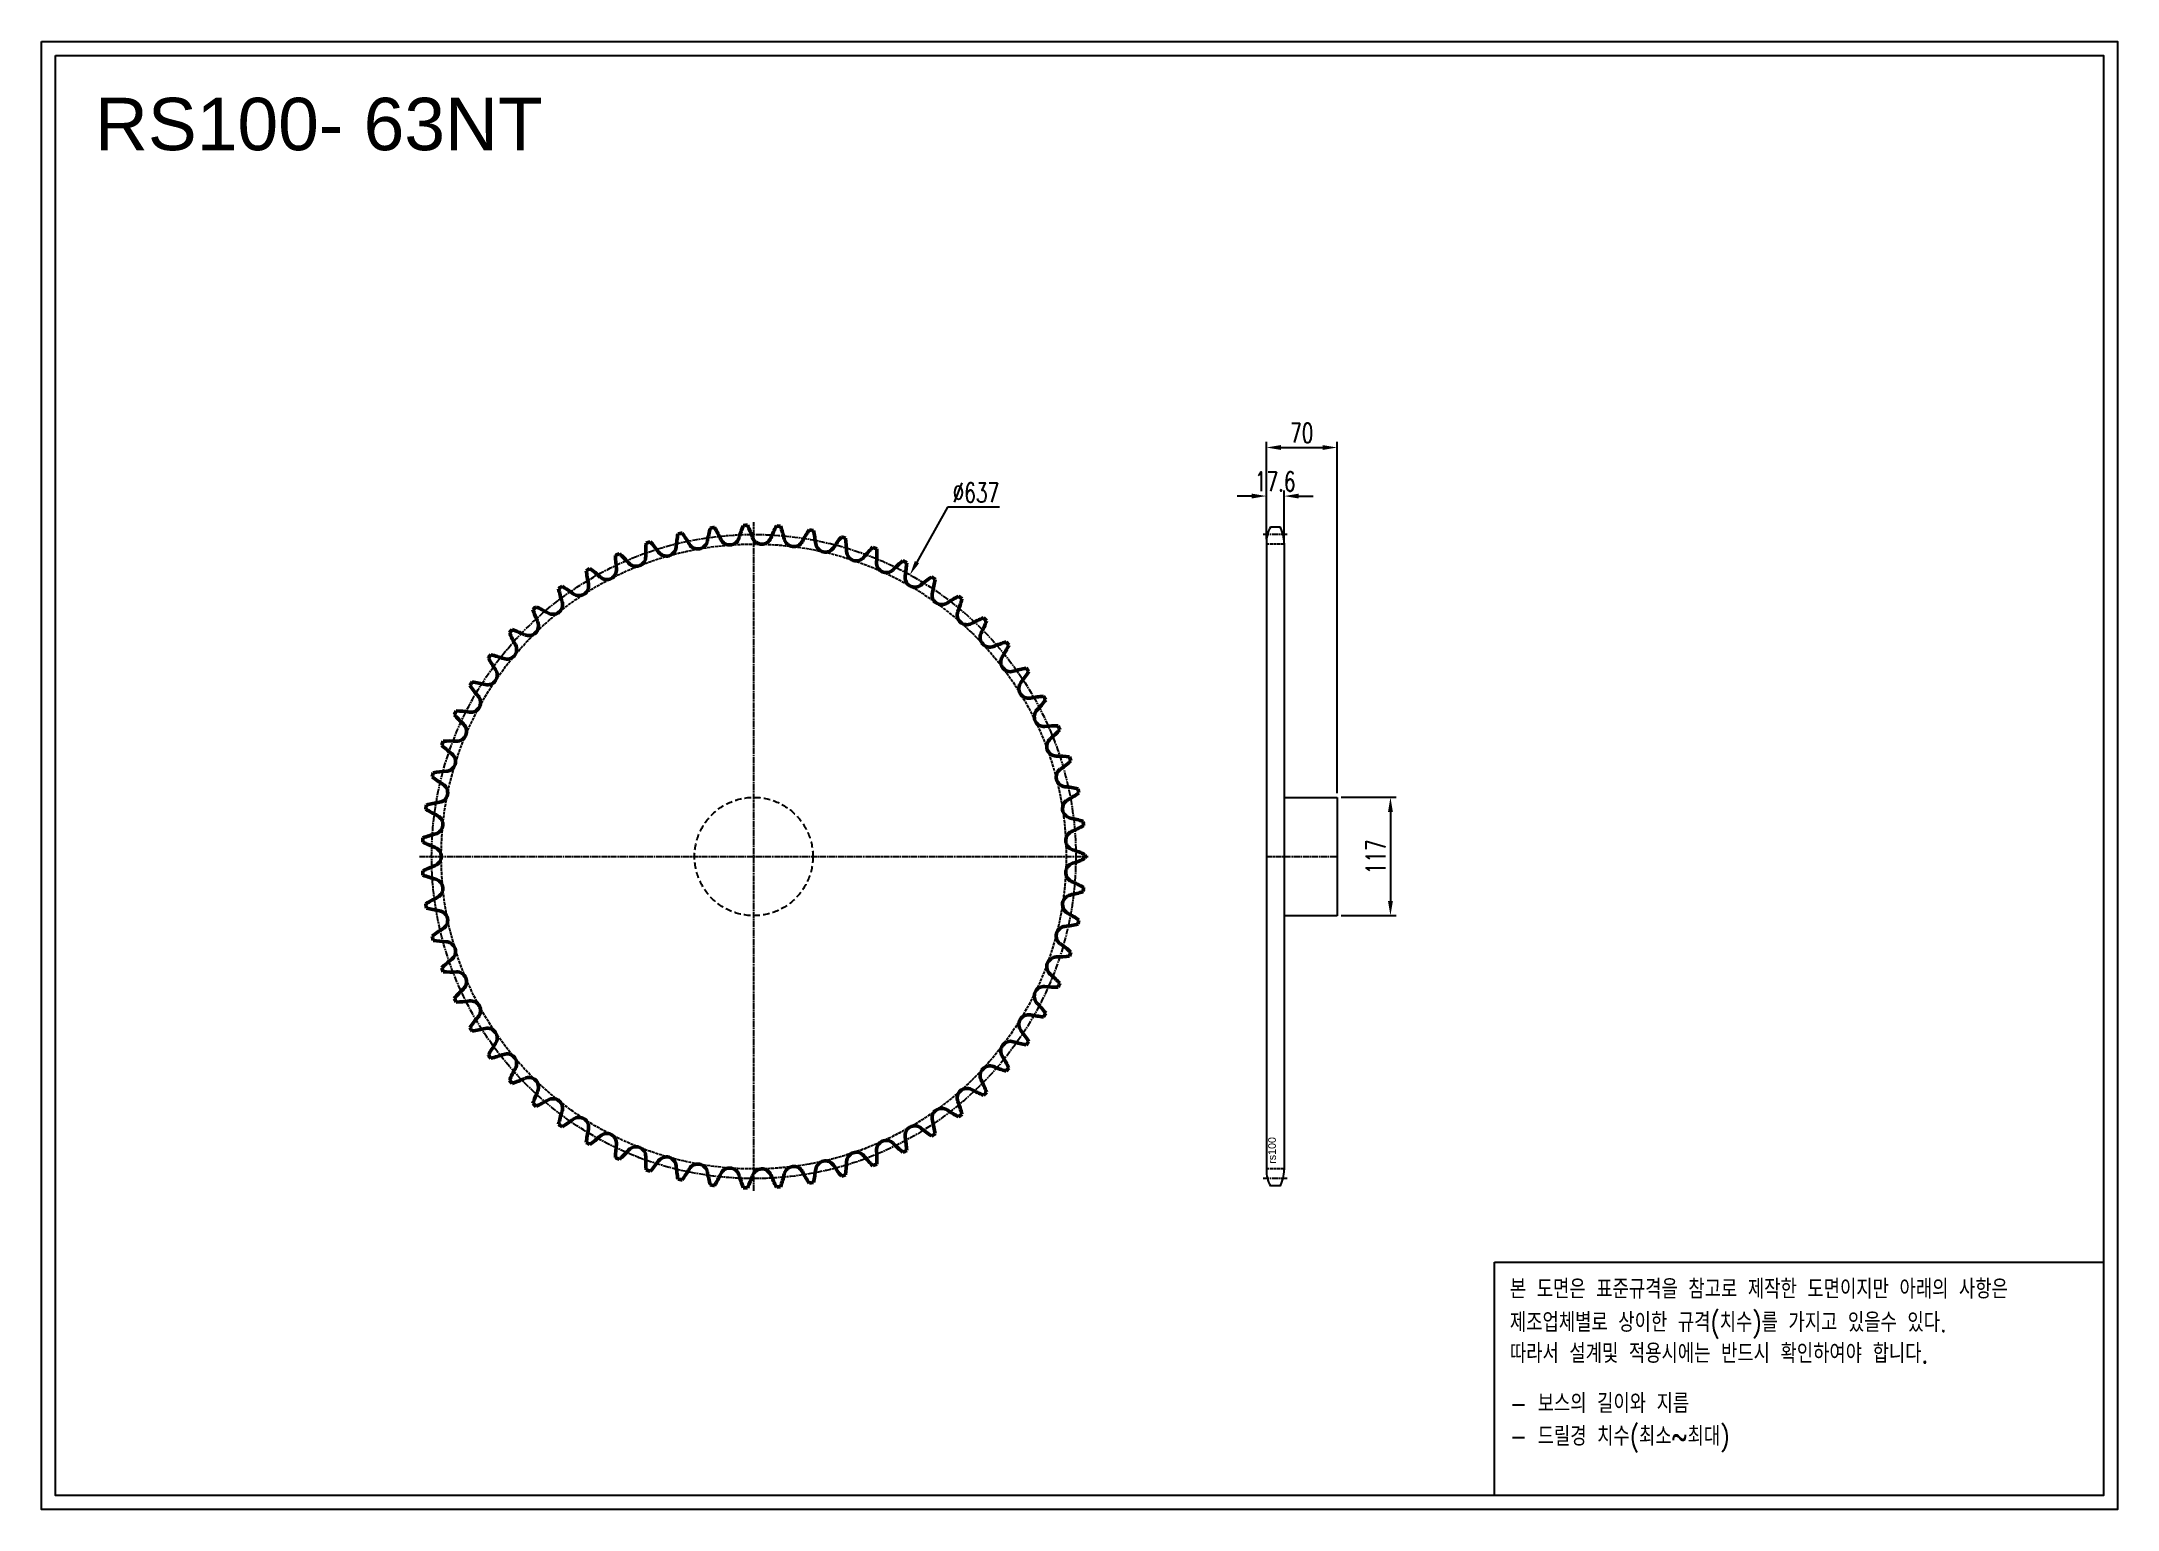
# Model space of a CAD drawing. Header units: millimetres. Extents: x -13979 to -11926, y 21952 to 23403.
import ezdxf

# ---------------------------------------------------------------- set-up
doc = ezdxf.new("R2010")
doc.units = ezdxf.units.MM
for name, pattern in [('AM_ISO02W050', [7.5, 6, -1.5]), ('AM_ISO02W050x2', [3.75, 3, -0.75]), ('AM_ISO08W050', [18, 12, -1.5, 3, -1.5]), ('AM_ISO08W050x2', [9, 6, -0.75, 1.5, -0.75]), ('HIDDEN', [9.525, 6.35, -3.175])]:
    doc.linetypes.add(name, pattern=pattern)
for name, color, linetype, lineweight in [('AM_0N', 7, 'Continuous', 50), ('AM_3N', 6, 'AM_ISO02W050', 25), ('AM_7', 4, 'AM_ISO08W050', 25), ('AM_7N', 4, 'AM_ISO08W050', 25)]:
    doc.layers.add(name, color=color, linetype=linetype, lineweight=lineweight)
doc.layers.add('HL', color=2, linetype='HIDDEN')
doc.layers.add('S-DIM', color=7, linetype='Continuous')
doc.styles.add('HAN', font='ROMANS.shx', dxfattribs={"width": 0.7, "bigfont": 'whgtxt.shx'})
doc.styles.add('HSG', font='SIMPLEX.shx', dxfattribs={"width": 0.7, "bigfont": 'HSG.shx'})
doc.styles.get("Standard").update_dxf_attribs({"font": 'arial.ttf'})
doc.dimstyles.new('APP32', dxfattribs={"dimscale": 8, "dimtxt": 2.4, "dimasz": 1.8, "dimexe": 0.7, "dimexo": 0.5, "dimgap": 0.6, "dimtad": 1, "dimtoh": 1, "dimdec": 1, "dimrnd": 0.01, "dimzin": 9, "dimdsep": 46, "dimtxsty": 'HSG', "dimcen": 0, "dimclrd": 1, "dimclre": 1, "dimclrt": 256, "dimazin": 2, "dimtp": 1, "dimtm": 1, "dimtfac": 0.5, "dimtdec": 1, "dimtofl": 0, "dimtmove": 0, "dimatfit": 3, "dimfxl": 0, "dimtvp": 1, "dimtolj": 2, "dimlwd": -1, "dimlwe": -1, "dimarcsym": 0})

# ---------------------------------------------------------------- blocks, each defined once
blk = doc.blocks.new('*D1')
at = {"layer": 'Defpoints', "color": 0, "transparency": 16777216}
for p in [(-12697.3, 22656.1), (-12697.3, 22539.1), (-12644.6, 22539.1)]:
    blk.add_point(p, dxfattribs=at)
at = {"layer": 'S-DIM', "color": 1, "transparency": 16777216}
for p, q in [((-12693.3, 22656.1), (-12639, 22656.1)), ((-12644.6, 22641.7), (-12644.6, 22553.5)), ((-12693.3, 22539.1), (-12639, 22539.1))]:
    blk.add_line(p, q, dxfattribs=at)
for points in [[(-12647, 22641.7), (-12642.2, 22641.7), (-12644.6, 22656.1)], [(-12647, 22553.5), (-12642.2, 22553.5), (-12644.6, 22539.1)]]:
    blk.add_solid(points, dxfattribs=at)
at = {"layer": 'S-DIM', "transparency": 16777216, "insert": (-12659, 22597.2), "char_height": 19.2, "attachment_point": 5, "rotation": 90, "style": 'HSG'}
blk.add_mtext('\\A2;117', dxfattribs=at)
blk = doc.blocks.new('*D2')
at = {"layer": 'Defpoints', "color": 0, "transparency": 16777216}
for p in [(-12749.7, 22954), (-12767.3, 22907.4), (-12749.7, 22906.5)]:
    blk.add_point(p, dxfattribs=at)
at = {"layer": 'S-DIM', "color": 1, "transparency": 16777216}
for p, q in [((-12781.7, 22954), (-12796.1, 22954)), ((-12767.3, 22911.4), (-12767.3, 22959.6)), ((-12749.7, 22910.5), (-12749.7, 22959.6)), ((-12735.3, 22954), (-12720.9, 22954))]:
    blk.add_line(p, q, dxfattribs=at)
for points in [[(-12781.7, 22956.4), (-12781.7, 22951.6), (-12767.3, 22954)], [(-12735.3, 22956.4), (-12735.3, 22951.6), (-12749.7, 22954)]]:
    blk.add_solid(points, dxfattribs=at)
at = {"layer": 'S-DIM', "transparency": 16777216, "insert": (-12758.5, 22968.4), "char_height": 19.2, "attachment_point": 5, "style": 'HSG'}
blk.add_mtext('\\A2;17.6', dxfattribs=at)
blk = doc.blocks.new('*D3')
at = {"layer": 'Defpoints', "color": 0, "transparency": 16777216}
for p in [(-12697.3, 23002), (-12767.3, 22907.4), (-12697.3, 22656.1)]:
    blk.add_point(p, dxfattribs=at)
at = {"layer": 'S-DIM', "color": 1, "transparency": 16777216}
for p, q in [((-12767.3, 22911.4), (-12767.3, 23007.6)), ((-12752.9, 23002), (-12711.7, 23002)), ((-12697.3, 22660.1), (-12697.3, 23007.6))]:
    blk.add_line(p, q, dxfattribs=at)
for points in [[(-12752.9, 23004.4), (-12752.9, 22999.6), (-12767.3, 23002)], [(-12711.7, 23004.4), (-12711.7, 22999.6), (-12697.3, 23002)]]:
    blk.add_solid(points, dxfattribs=at)
at = {"layer": 'S-DIM', "transparency": 16777216, "insert": (-12732.3, 23016.4), "char_height": 19.2, "attachment_point": 5, "style": 'HSG'}
blk.add_mtext('\\A2;70', dxfattribs=at)
blk = doc.blocks.new('*D4')
at = {"layer": 'Defpoints', "color": 0, "transparency": 16777216}
for p in [(-13119.7, 22876.1), (-13428.7, 22319.1)]:
    blk.add_point(p, dxfattribs=at)
at = {"layer": 'S-DIM', "color": 1, "transparency": 16777216}
for p, q in [((-13082.6, 22943), (-13112.8, 22888.7)), ((-13031.1, 22943), (-13082.6, 22943))]:
    blk.add_line(p, q, dxfattribs=at)
blk.add_solid([(-13114.9, 22889.8), (-13110.7, 22887.5), (-13119.7, 22876.1)], dxfattribs=at)
at = {"layer": 'S-DIM', "transparency": 16777216, "insert": (-13054.5, 22957.4), "char_height": 19.2, "attachment_point": 5, "style": 'HSG'}
blk.add_mtext('\\A2;∅637', dxfattribs=at)
blk = doc.blocks.new('notice1')
at = {"color": 4}
blk.add_lwpolyline([(-22142.12, 1735.9), (-22053.8, 1735.9), (-22053.8, 1702.07), (-22142.12, 1702.07)], close=True, dxfattribs=at)
at = {"color": 4, "style": 'HAN', "width": 0.8}
for s, p in [('본 도면은 표준규격을 참고로 제작한 도면이지만 아래의 사항은', (-22139.9, 1730.62)), ('제조업체별로 상이한 규격(치수)를 가지고 있을수 있다.', (-22139.9, 1725.78)), ('따라서 설계및 적용시에는 반드시 확인하여야 합니다.', (-22139.9, 1721.28)), ('- 보스의 길이와 지름', (-22139.9, 1714.03)), ('- 드릴경 치수(최소~최대)', (-22139.9, 1709.27))]:
    blk.add_text(s, height=2.7949, dxfattribs=at).set_placement(p)

msp = doc.modelspace()

# ---------------------------------------------------------------- linework, layer by layer
for p, q in [((-12753.67, 22923.3), (-12763.32, 22923.3)), ((-12767.3, 22907.4), (-12767.3, 22287.75)), ((-12749.7, 22907.4), (-12749.7, 22287.75)), ((-12749.7, 22656.07), (-12697.3, 22656.07)), ((-12697.3, 22656.07), (-12697.3, 22539.07)), ((-12697.3, 22539.07), (-12749.7, 22539.07)), ((-12753.67, 22271.85), (-12763.32, 22271.85))]:
    msp.add_line(p, q)
for points in [[(-13978.52, 23403.46), (-11925.62, 23403.46), (-11925.62, 21951.91), (-13978.52, 21951.91)], [(-13964.69, 23389.63), (-11939.44, 23389.63), (-11939.44, 21965.74), (-13964.69, 21965.74)]]:
    msp.add_lwpolyline(points, close=True)
for centre, start, end in [((-12733.5, 22907.4), 151.93881, 180), ((-12783.5, 22907.4), 0, 28.06119), ((-12733.5, 22287.75), 180, 208.06119), ((-12783.5, 22287.75), 331.93881, 0)]:
    msp.add_arc(centre, 33.8, start, end)
at = {"layer": 'AM_0N'}
for centre, radius, start, end in [((-13202.91, 22890.45), 148.59, 169.90798, 175), ((-13274.23, 22597.57), 327.61, 102.48625, 103.22804), ((-13465.57, 22830.5), 148.59, 30.71429, 35.8063), ((-13174.1, 22881.9), 148.59, 164.1937, 169.28571), ((-13274.23, 22597.57), 327.61, 96.77196, 97.51375), ((-13441.43, 22848.4), 148.59, 25, 30.09202), ((-13298.04, 22915.26), 9.62, 205, 343.57143), ((-13146.29, 22870.51), 148.59, 158.47941, 163.57143), ((-13274.23, 22597.57), 327.61, 91.05768, 91.79946), ((-13415.62, 22863.8), 148.59, 19.28571, 24.37773), ((-13266.29, 22916.05), 9.62, 199.28571, 337.85714), ((-13119.75, 22856.42), 148.59, 152.76513, 157.85714), ((-13274.23, 22597.57), 327.61, 85.34339, 86.08518), ((-13388.41, 22876.55), 148.59, 13.57143, 18.66344), ((-13234.62, 22913.68), 9.62, 193.57143, 332.14286), ((-13094.74, 22839.75), 148.59, 147.05084, 152.14286), ((-13274.23, 22597.57), 327.61, 79.62911, 80.37089), ((-13360.07, 22886.53), 148.59, 7.85714, 12.94916), ((-13071.52, 22820.67), 148.59, 141.33656, 146.42857), ((-13274.23, 22597.57), 327.61, 73.91482, 74.65661), ((-13330.87, 22893.64), 148.59, 2.14286, 7.23487), ((-13274.23, 22597.57), 327.61, 113.91482, 114.65661), ((-13262.35, 22898.78), 148.59, 181.33656, 186.42857), ((-13507.93, 22787.97), 148.59, 42.14286, 47.23487), ((-13390.62, 22894.13), 9.62, 222.14286, 0.71429), ((-13232.42, 22896.1), 148.59, 175.62227, 180.71429), ((-13274.23, 22597.57), 327.61, 108.20054, 108.94232), ((-13487.81, 22810.29), 148.59, 36.42857, 41.52059), ((-13360.52, 22904.24), 9.62, 216.42857, 355), ((-13329.55, 22911.31), 9.62, 210.71429, 349.28571), ((-13203.34, 22908.16), 9.62, 187.85714, 326.42857), ((-13172.77, 22899.56), 9.62, 182.14286, 320.71429), ((-13050.31, 22799.38), 148.59, 135.62227, 140.71429), ((-13274.23, 22597.57), 327.61, 68.20054, 68.94232), ((-13301.11, 22897.81), 148.59, 356.42857, 1.52059), ((-13031.33, 22776.08), 148.59, 129.90798, 135), ((-13274.23, 22597.57), 327.61, 62.48625, 63.22804), ((-13274.23, 22597.57), 327.61, 119.62911, 120.37089), ((-13292.4, 22898.46), 148.59, 187.05084, 192.14286), ((-13525.73, 22763.76), 148.59, 47.85714, 52.94916), ((-13419.57, 22881.06), 9.62, 227.85714, 6.42857), ((-13143.21, 22887.96), 9.62, 176.42857, 315), ((-13114.94, 22873.47), 9.62, 170.71429, 309.28571), ((-13271.08, 22899), 148.59, 350.71429, 355.8063), ((-13014.77, 22751.01), 148.59, 124.1937, 129.28571), ((-13274.23, 22597.57), 327.61, 56.77196, 57.51375), ((-13241.08, 22897.18), 148.59, 345, 350.09202), ((-13472.86, 22846.65), 9.62, 239.28571, 17.85714), ((-13274.23, 22597.57), 327.61, 125.34339, 126.08518), ((-13322.27, 22895.16), 148.59, 192.76513, 197.85714), ((-13541.02, 22737.89), 148.59, 53.57143, 58.66344), ((-13447.07, 22865.18), 9.62, 233.57143, 12.14286), ((-13088.26, 22856.24), 9.62, 165, 303.57143), ((-13000.78, 22724.42), 148.59, 118.47941, 123.57143), ((-13211.42, 22892.39), 148.59, 339.28571, 344.37773), ((-13274.23, 22597.57), 327.61, 51.05768, 51.79946), ((-13496.67, 22825.63), 9.62, 245, 23.57143), ((-13274.23, 22597.57), 327.61, 131.05768, 131.79946), ((-13351.66, 22888.9), 148.59, 198.47941, 203.57143), ((-13553.67, 22710.63), 148.59, 59.28571, 64.37773), ((-13063.43, 22836.43), 9.62, 159.28571, 297.85714), ((-12989.51, 22696.56), 148.59, 112.76513, 117.85714), ((-13182.37, 22884.68), 148.59, 333.57143, 338.66344), ((-13274.23, 22597.57), 327.61, 45.34339, 46.08518), ((-13274.23, 22597.57), 327.61, 136.77196, 137.51375), ((-13380.29, 22879.74), 148.59, 204.1937, 209.28571), ((-13563.54, 22682.24), 148.59, 65, 70.09202), ((-13040.7, 22814.26), 9.62, 153.57143, 292.14286), ((-12981.07, 22667.72), 148.59, 107.05084, 112.14286), ((-13274.23, 22597.57), 327.61, 39.62911, 40.37089), ((-13274.23, 22597.57), 327.61, 142.48625, 143.22804), ((-13407.85, 22867.78), 148.59, 209.90798, 215), ((-13570.53, 22653.02), 148.59, 70.71429, 75.8063), ((-13518.28, 22802.35), 9.62, 250.71429, 29.28571), ((-13020.28, 22789.93), 9.62, 147.85714, 286.42857), ((-13154.24, 22874.1), 148.59, 327.85714, 332.94916), ((-13274.23, 22597.57), 327.61, 148.20054, 148.94232), ((-13574.58, 22623.24), 148.59, 76.42857, 81.52059), ((-13537.45, 22777.03), 9.62, 256.42857, 35), ((-12975.54, 22638.18), 148.59, 101.33656, 106.42857), ((-13002.39, 22763.69), 9.62, 142.14286, 280.71429), ((-13127.31, 22860.78), 148.59, 322.14286, 327.23487), ((-13274.23, 22597.57), 327.61, 33.91482, 34.65661), ((-13554.01, 22749.93), 9.62, 262.14286, 40.71429), ((-13434.09, 22853.13), 148.59, 215.62227, 220.71429), ((-12972.98, 22608.24), 148.59, 95.62227, 100.71429), ((-13101.83, 22844.84), 148.59, 316.42857, 321.52059), ((-13274.23, 22597.57), 327.61, 28.20054, 28.94232), ((-13274.23, 22597.57), 327.61, 153.91482, 154.65661), ((-13458.75, 22835.94), 148.59, 221.33656, 226.42857), ((-13575.64, 22593.21), 148.59, 82.14286, 87.23487), ((-13567.79, 22721.32), 9.62, 267.85714, 46.42857), ((-12987.2, 22735.8), 9.62, 136.42857, 275), ((-12973.42, 22578.19), 148.59, 89.90798, 95), ((-13274.23, 22597.57), 327.61, 22.48625, 23.22804), ((-13274.23, 22597.57), 327.61, 159.62911, 160.37089), ((-13481.56, 22816.39), 148.59, 227.05084, 232.14286), ((-13573.71, 22563.22), 148.59, 87.85714, 92.94916), ((-12974.87, 22706.53), 9.62, 130.71429, 269.28571), ((-13078.07, 22826.45), 148.59, 310.71429, 315.8063), ((-13578.66, 22691.47), 9.62, 273.57143, 52.14286), ((-12976.84, 22548.33), 148.59, 84.1937, 89.28571), ((-13056.25, 22805.78), 148.59, 305, 310.09202), ((-13274.23, 22597.57), 327.61, 16.77196, 17.51375), ((-13274.23, 22597.57), 327.61, 165.34339, 166.08518), ((-13502.32, 22794.66), 148.59, 232.76513, 237.85714), ((-13568.8, 22533.57), 148.59, 93.57143, 98.66344), ((-13586.49, 22660.7), 9.62, 279.28571, 57.85714), ((-12965.51, 22676.18), 9.62, 125, 263.57143), ((-12983.22, 22518.97), 148.59, 78.47941, 83.57143), ((-13274.23, 22597.57), 327.61, 11.05768, 11.79946), ((-13274.23, 22597.57), 327.61, 171.05768, 171.79946), ((-13520.81, 22770.97), 148.59, 238.47941, 243.57143), ((-13560.96, 22504.56), 148.59, 99.28571, 104.37773), ((-12959.21, 22645.05), 9.62, 119.28571, 257.85714), ((-13036.6, 22783.04), 148.59, 299.28571, 304.37773), ((-13591.23, 22629.29), 9.62, 285, 63.57143), ((-12992.49, 22490.38), 148.59, 72.76513, 77.85714), ((-13019.32, 22758.46), 148.59, 293.57143, 298.66344), ((-13274.23, 22597.57), 327.61, 5.34339, 6.08518), ((-13274.23, 22597.57), 327.61, 176.77196, 177.51375), ((-13536.85, 22745.55), 148.59, 244.1937, 249.28571), ((-13550.28, 22476.47), 148.59, 105, 110.09202), ((-13592.81, 22597.57), 9.62, 290.71429, 69.28571), ((-12956.05, 22613.45), 9.62, 113.57143, 252.14286), ((-13004.57, 22462.86), 148.59, 67.05084, 72.14286), ((-13536.85, 22449.59), 148.59, 110.71429, 115.8063), ((-13274.23, 22597.57), 327.61, 182.48625, 183.22804), ((-12956.05, 22581.69), 9.62, 107.85714, 246.42857), ((-13004.57, 22732.28), 148.59, 287.85714, 292.94916), ((-13274.23, 22597.57), 327.61, 359.62911, 0.37089), ((-13550.28, 22718.67), 148.59, 249.90798, 255), ((-13591.23, 22565.85), 9.62, 296.42857, 75), ((-12992.49, 22704.76), 148.59, 282.14286, 287.23487), ((-13019.32, 22436.68), 148.59, 61.33656, 66.42857), ((-13274.23, 22597.57), 327.61, 353.91482, 354.65661), ((-13520.81, 22424.18), 148.59, 116.42857, 121.52059), ((-13274.23, 22597.57), 327.61, 188.20054, 188.94232), ((-13560.96, 22690.58), 148.59, 255.62227, 260.71429), ((-13586.49, 22534.45), 9.62, 302.14286, 80.71429), ((-12959.21, 22550.09), 9.62, 102.14286, 240.71429), ((-13036.6, 22412.1), 148.59, 55.62227, 60.71429), ((-13502.32, 22400.49), 148.59, 122.14286, 127.23487), ((-12965.51, 22518.96), 9.62, 96.42857, 235), ((-12983.22, 22676.18), 148.59, 276.42857, 281.52059), ((-13274.23, 22597.57), 327.61, 348.20054, 348.94232), ((-13274.23, 22597.57), 327.61, 193.91482, 194.65661), ((-13568.8, 22661.57), 148.59, 261.33656, 266.42857), ((-13578.66, 22503.67), 9.62, 307.85714, 86.42857), ((-13056.25, 22389.36), 148.59, 49.90798, 55), ((-13274.23, 22597.57), 327.61, 342.48625, 343.22804), ((-13481.56, 22378.76), 148.59, 127.85714, 132.94916), ((-13274.23, 22597.57), 327.61, 199.62911, 200.37089), ((-13573.71, 22631.93), 148.59, 267.05084, 272.14286), ((-13567.79, 22473.83), 9.62, 313.57143, 92.14286), ((-12974.87, 22488.61), 9.62, 90.71429, 229.28571), ((-13078.07, 22368.69), 148.59, 44.1937, 49.28571), ((-12976.84, 22646.81), 148.59, 270.71429, 275.8063), ((-13458.75, 22359.2), 148.59, 133.57143, 138.66344), ((-12987.2, 22459.35), 9.62, 85, 223.57143), ((-12973.42, 22616.95), 148.59, 265, 270.09202), ((-13274.23, 22597.57), 327.61, 336.77196, 337.51375), ((-13274.23, 22597.57), 327.61, 205.34339, 206.08518), ((-13575.64, 22601.94), 148.59, 272.76513, 277.85714), ((-13554.01, 22445.21), 9.62, 319.28571, 97.85714), ((-13434.09, 22342.01), 148.59, 139.28571, 144.37773), ((-13002.39, 22431.45), 9.62, 79.28571, 217.85714), ((-12972.98, 22586.91), 148.59, 259.28571, 264.37773), ((-13101.83, 22350.3), 148.59, 38.47941, 43.57143), ((-13274.23, 22597.57), 327.61, 331.05768, 331.79946), ((-13274.23, 22597.57), 327.61, 211.05768, 211.79946), ((-13574.58, 22571.9), 148.59, 278.47941, 283.57143), ((-13537.45, 22418.11), 9.62, 325, 103.57143), ((-13127.31, 22334.36), 148.59, 32.76513, 37.85714), ((-13407.85, 22327.37), 148.59, 145, 150.09202), ((-13274.23, 22597.57), 327.61, 216.77196, 217.51375), ((-13570.53, 22542.13), 148.59, 284.1937, 289.28571), ((-13518.28, 22392.79), 9.62, 330.71429, 109.28571), ((-13020.28, 22405.21), 9.62, 73.57143, 212.14286), ((-13154.24, 22321.04), 148.59, 27.05084, 32.14286), ((-12975.54, 22556.96), 148.59, 253.57143, 258.66344), ((-13274.23, 22597.57), 327.61, 325.34339, 326.08518), ((-13380.29, 22315.4), 148.59, 150.71429, 155.8063), ((-13563.54, 22512.9), 148.59, 289.90798, 295), ((-13496.67, 22369.51), 9.62, 336.42857, 115), ((-13040.7, 22380.88), 9.62, 67.85714, 206.42857), ((-13182.37, 22310.47), 148.59, 21.33656, 26.42857), ((-12981.07, 22527.43), 148.59, 247.85714, 252.94916), ((-13274.23, 22597.57), 327.61, 319.62911, 320.37089), ((-13274.23, 22597.57), 327.61, 222.48625, 223.22804), ((-13351.66, 22306.25), 148.59, 156.42857, 161.52059), ((-13553.67, 22484.52), 148.59, 295.62227, 300.71429), ((-13472.86, 22348.5), 9.62, 342.14286, 120.71429), ((-13063.43, 22358.71), 9.62, 62.14286, 200.71429), ((-12989.51, 22498.58), 148.59, 242.14286, 247.23487), ((-13274.23, 22597.57), 327.61, 313.91482, 314.65661), ((-13274.23, 22597.57), 327.61, 228.20054, 228.94232), ((-13322.27, 22299.98), 148.59, 162.14286, 167.23487), ((-13541.02, 22457.25), 148.59, 301.33656, 306.42857), ((-13447.07, 22329.96), 9.62, 347.85714, 126.42857), ((-13088.26, 22338.91), 9.62, 56.42857, 195), ((-13241.08, 22297.96), 148.59, 9.90798, 15), ((-13000.78, 22470.73), 148.59, 236.42857, 241.52059), ((-13211.42, 22302.75), 148.59, 15.62227, 20.71429), ((-13274.23, 22597.57), 327.61, 308.20054, 308.94232), ((-13274.23, 22597.57), 327.61, 233.91482, 234.65661), ((-13292.4, 22296.68), 148.59, 167.85714, 172.94916), ((-13525.73, 22431.39), 148.59, 307.05084, 312.14286), ((-13419.57, 22314.08), 9.62, 353.57143, 132.14286), ((-13143.21, 22307.19), 9.62, 45, 183.57143), ((-13114.94, 22321.68), 9.62, 50.71429, 189.28571), ((-13271.08, 22296.15), 148.59, 4.1937, 9.28571), ((-13014.77, 22444.13), 148.59, 230.71429, 235.8063), ((-13274.23, 22597.57), 327.61, 302.48625, 303.22804), ((-13274.23, 22597.57), 327.61, 239.62911, 240.37089), ((-13262.35, 22296.37), 148.59, 173.57143, 178.66344), ((-13274.23, 22597.57), 327.61, 245.34339, 246.08518), ((-13507.93, 22407.17), 148.59, 312.76513, 317.85714), ((-13390.62, 22301.02), 9.62, 359.28571, 137.85714), ((-13232.42, 22299.04), 148.59, 179.28571, 184.37773), ((-13487.81, 22384.85), 148.59, 318.47941, 323.57143), ((-13360.52, 22290.9), 9.62, 5, 143.57143), ((-13203.34, 22286.98), 9.62, 33.57143, 172.14286), ((-13330.87, 22301.5), 148.59, 352.76513, 357.85714), ((-13172.77, 22295.58), 9.62, 39.28571, 177.85714), ((-13050.31, 22395.76), 148.59, 219.28571, 224.37773), ((-13301.11, 22297.33), 148.59, 358.47941, 3.57143), ((-13031.33, 22419.06), 148.59, 225, 230.09202), ((-13274.23, 22597.57), 327.61, 296.77196, 297.51375), ((-13274.23, 22597.57), 327.61, 251.05768, 251.79946), ((-13202.91, 22304.69), 148.59, 185, 190.09202), ((-13274.23, 22597.57), 327.61, 256.77196, 257.51375), ((-13465.57, 22364.64), 148.59, 324.1937, 329.28571), ((-13329.55, 22283.83), 9.62, 10.71429, 149.28571), ((-13174.1, 22313.25), 148.59, 190.71429, 195.8063), ((-13441.43, 22346.75), 148.59, 329.90798, 335), ((-13298.04, 22279.89), 9.62, 16.42857, 155), ((-13146.29, 22324.63), 148.59, 196.42857, 201.52059), ((-13415.62, 22331.35), 148.59, 335.62227, 340.71429), ((-13266.29, 22279.09), 9.62, 22.14286, 160.71429), ((-13119.75, 22338.73), 148.59, 202.14286, 207.23487), ((-13388.41, 22318.59), 148.59, 341.33656, 346.42857), ((-13234.62, 22281.47), 9.62, 27.85714, 166.42857), ((-13094.74, 22355.39), 148.59, 207.85714, 212.94916), ((-13274.23, 22597.57), 327.61, 279.62911, 280.37089), ((-13360.07, 22308.61), 148.59, 347.05084, 352.14286), ((-13071.52, 22374.47), 148.59, 213.57143, 218.66344), ((-13274.23, 22597.57), 327.61, 285.34339, 286.08518), ((-13274.23, 22597.57), 327.61, 291.05768, 291.79946), ((-13274.23, 22597.57), 327.61, 262.48625, 263.22804), ((-13274.23, 22597.57), 327.61, 268.20054, 268.94232), ((-13274.23, 22597.57), 327.61, 273.91482, 274.65661)]:
    msp.add_arc(centre, radius, start, end, dxfattribs=at)
at = {"layer": 'AM_3N', "linetype": 'AM_ISO02W050x2'}
for p, q in [((-12749.7, 22906.53), (-12767.3, 22906.53)), ((-12749.7, 22288.62), (-12767.3, 22288.62))]:
    msp.add_line(p, q, dxfattribs=at)
msp.add_circle((-13274.23, 22597.57), 308.96, dxfattribs=at)
at = {"layer": 'AM_7', "linetype": 'AM_ISO08W050x2'}
for p, q in [((-12746.7, 22916.05), (-12770.3, 22916.05)), ((-12767.3, 22597.57), (-12697.3, 22597.57)), ((-12746.7, 22279.09), (-12770.3, 22279.09))]:
    msp.add_line(p, q, dxfattribs=at)
msp.add_circle((-13274.23, 22597.57), 318.48, dxfattribs=at)
at = {"layer": 'AM_7N', "linetype": 'AM_ISO08W050x2'}
for p, q in [((-13274.23, 22266.96), (-13274.23, 22928.18)), ((-13604.84, 22597.57), (-12943.62, 22597.57))]:
    msp.add_line(p, q, dxfattribs=at)
at = {"layer": 'HL'}
msp.add_circle((-13274.23, 22597.57), 58.5, dxfattribs=at)

# ---------------------------------------------------------------- block references
at = {"xscale": 6.817720974704638, "yscale": 6.817720974704638, "zscale": 6.817720974704638}
msp.add_blockref('notice1', (138417.19, 10361.52), dxfattribs=at)

# ---------------------------------------------------------------- texts
msp.add_text('RS100- 63NT', height=51.8409).set_placement((-13925.65, 23295.97))
at = {"insert": (-12765.47, 22293.74), "char_height": 7.56, "width": 32.5046, "attachment_point": 1, "rotation": 90}
msp.add_mtext('rs100', dxfattribs=at)

# ---------------------------------------------------------------- dimensions: what is measured, and where the dimension line sits
at = {"layer": 'S-DIM'}
dim = msp.add_linear_dim(base=(-12697.3, 23002.01), p1=(-12767.3, 22907.4), p2=(-12697.3, 22656.07), dimstyle='APP32', dxfattribs=at)
dim.commit()
dim.dimension.update_dxf_attribs({"geometry": '*D3', "text_midpoint": (-12732.3, 23016.41)})
dim = msp.add_linear_dim(base=(-12749.7, 22954.01), p1=(-12767.3, 22907.4), p2=(-12749.7, 22906.53), dimstyle='APP32', dxfattribs=at)
dim.commit()
dim.dimension.update_dxf_attribs({"geometry": '*D2', "text_midpoint": (-12758.5, 22954.01), "dimtype": 128})
dim = msp.add_diameter_dim_2p(p1=(-13428.72, 22319.07), p2=(-13119.74, 22876.07), dimstyle='APP32', dxfattribs=at)
dim.commit()
dim.dimension.update_dxf_attribs({"geometry": '*D4', "text_midpoint": (-13054.47, 22942.98), "dimtype": 131})
dim = msp.add_linear_dim(base=(-12644.56, 22539.07), p1=(-12697.3, 22656.07), p2=(-12697.3, 22539.07), angle=90, dimstyle='APP32', dxfattribs=at)
dim.commit()
dim.dimension.update_dxf_attribs({"geometry": '*D1', "text_midpoint": (-12644.56, 22597.16), "dimtype": 128})

doc.saveas('drawing.dxf')
